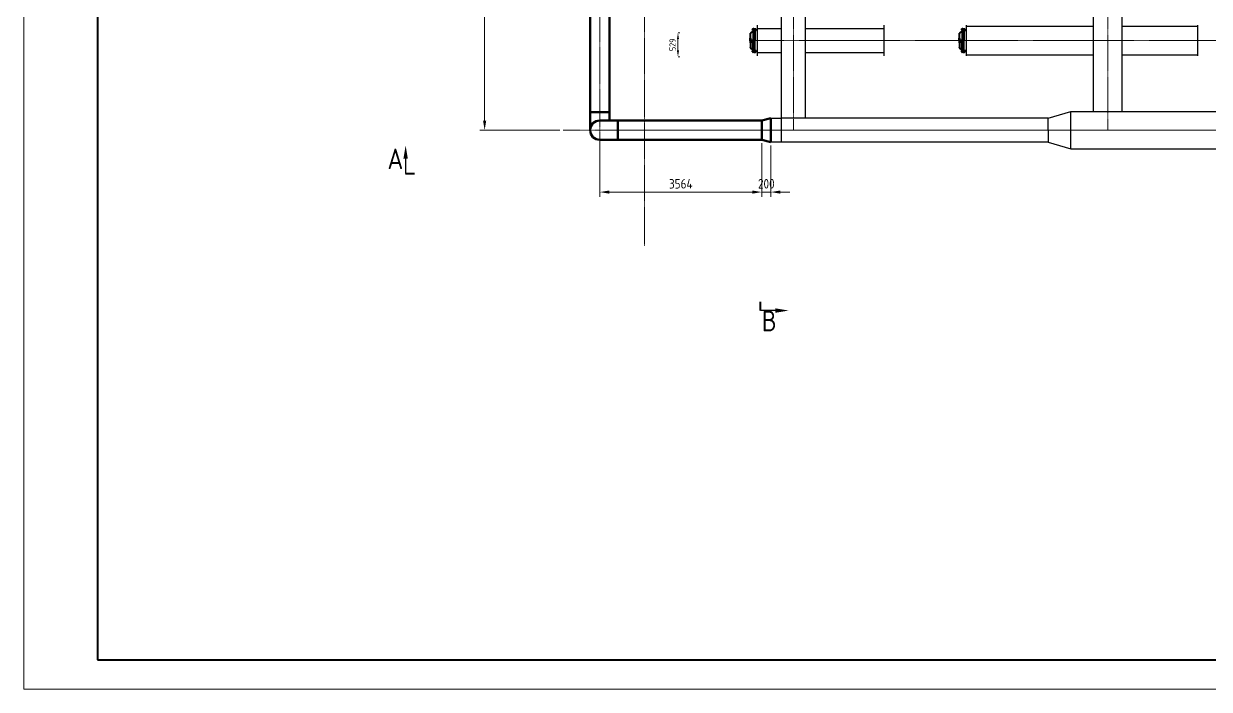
# Model space of a CAD drawing. Header units: millimetres. Extents: x -11969 to 47316, y 514 to 81306.
# Drawn here: x -7349 to 18740, y 514 to 15168 of the extents above; entities that cross this region are included whole.
import ezdxf
from ezdxf.enums import TextEntityAlignment as Align

# ---------------------------------------------------------------- set-up
doc = ezdxf.new("R2010")
doc.units = ezdxf.units.MM
doc.linetypes.add('CENTER', pattern=[2, 1.25, -0.25, 0.25, -0.25])
doc.linetypes.add('PHANTOM2', pattern=[1.25, 0.625, -0.125, 0.125, -0.125, 0.125, -0.125])
for name, color, linetype, lineweight in [('2D', 4, 'PHANTOM2', 20), ('BIAOZHU', 3, 'Continuous', 25), ('SHI', 7, 'Continuous', 40), ('WEN', 3, 'Continuous', 20), ('XI', 2, 'Continuous', 20), ('ZHONG', 1, 'CENTER', 20)]:
    doc.layers.add(name, color=color, linetype=linetype, lineweight=lineweight)
doc.layers.add('air', color=7, linetype='Continuous', lineweight=50, true_color=0x77bec0)
doc.layers.add('HAN', color=9, linetype='Continuous')
doc.layers.add('X1', color=4, linetype='Continuous')
doc.styles.add('GB', font='gbenor.shx', dxfattribs={"bigfont": 'gbcbig.shx'})
doc.dimstyles.new('ISO-25$0', dxfattribs={"dimscale": 40, "dimtxt": 3.5, "dimasz": 3.5, "dimexe": 1, "dimexo": 0.2, "dimgap": 1.2, "dimtad": 1, "dimtoh": 1, "dimdec": 1, "dimzin": 9, "dimdsep": 46, "dimtxsty": 'GB', "dimcen": 0, "dimclrd": 3, "dimclre": 3, "dimclrt": 256, "dimadec": 0, "dimazin": 2, "dimtfac": 1, "dimtdec": 1, "dimtix": 1, "dimtmove": 0, "dimatfit": 3, "dimldrblk": 'DOTSMALL', "dimfxl": 0, "dimlwd": -1, "dimlwe": 20, "dimarcsym": 0})
doc.dimstyles.new('ISO-60', dxfattribs={"dimscale": 60, "dimtxt": 3.5, "dimasz": 3.5, "dimexe": 1.8, "dimexo": 1.25, "dimgap": 1.3, "dimtad": 1, "dimrnd": 1, "dimdsep": 46, "dimtxsty": 'GB', "dimcen": 0, "dimclrd": 3, "dimclre": 3, "dimclrt": 256, "dimadec": 0, "dimazin": 0, "dimtfac": 1, "dimtix": 1, "dimtmove": 0, "dimatfit": 3, "dimldrblk": 'DOTSMALL', "dimfxl": 0, "dimlwd": 20, "dimlwe": 20, "dimarcsym": 0})
pattern_1 = [(45, (-4402.3579, -2894.9538), (-0.71178518, 0.71178518), [])]
pattern_2 = [(45, (-4402.3579, -2812.4112), (-0.71178518, 0.71178518), [])]
pattern_3 = [(45, (204.382, -1206.0965), (-3.558926, 3.558926), [])]
pattern_4 = [(45, (204.3822, -1206.0965), (-0.7117852, 0.7117852), [])]

# ---------------------------------------------------------------- blocks, each defined once
blk = doc.blocks.new('*D44')
at = {"layer": 'Defpoints', "color": 0}
for p in [(7042, 14969), (7048, 14969), (7042, 14440)]:
    blk.add_point(p, dxfattribs=at)
at = {"layer": 'WEN', "color": 3, "linetype": 'ByBlock', "lineweight": 20}
for p, q in [((7050, 14969), (7088, 14969)), ((7050, 14440), (7088, 14440))]:
    blk.add_line(p, q, dxfattribs=at)
at = {"layer": 'WEN', "color": 3}
blk.add_line((7048, 14580), (7048, 14829), dxfattribs=at)
for points in [[(7025, 14829), (7072, 14829), (7048, 14969)], [(7025, 14580), (7072, 14580), (7048, 14440)]]:
    blk.add_solid(points, dxfattribs=at)
at = {"layer": 'WEN', "insert": (6930, 14704), "char_height": 140, "attachment_point": 5, "rotation": 90, "style": 'GB'}
blk.add_mtext('529', dxfattribs=at)
blk = doc.blocks.new('_DotSmall')
at = {"color": 0, "linetype": 'ByBlock', "const_width": 0.5}
blk.add_lwpolyline([(-0.0625, 0, 1), (0.0625, 0, 1)], format="xyb", close=True, dxfattribs=at)
blk = doc.blocks.new('剖切箭头(左上)')
at = {"layer": 'BIAOZHU'}
blk.add_line((0, 5), (0, 0), dxfattribs=at)
blk.add_solid([(-0.75, 5), (0.75, 5), (0, 9.5)], dxfattribs=at)
at = {"layer": 'SHI'}
blk.add_line((0, 0), (3, 0), dxfattribs=at)
at = {"layer": 'BIAOZHU', "style": 'GB', "flags": 8}
blk.add_attdef('A', text='', height=7, dxfattribs=at).set_placement((-1.3, 1.46), align=Align.RIGHT)
blk = doc.blocks.new('剖切箭头(下右)')
at = {"layer": 'BIAOZHU'}
blk.add_line((5, 0), (0, 0), dxfattribs=at)
blk.add_solid([(5, -0.75), (5, 0.75), (9.5, 0)], dxfattribs=at)
at = {"layer": 'SHI'}
blk.add_line((0, 0), (0, 3), dxfattribs=at)
at = {"layer": 'BIAOZHU', "style": 'GB', "flags": 8}
blk.add_attdef('A', (0.41, -7.04), '', height=7, dxfattribs=at)
blk = doc.blocks.new('防爆膜-DN400')
at = {"layer": 'WEN'}
h = blk.add_hatch(dxfattribs=at)
h.set_pattern_fill('ANSI31', color=256, scale=8.05293, style=0)
h.set_pattern_definition(pattern_1)
h.paths.add_polyline_path([(-76, -41), (-77, -41), (-77, -135), (-76, -135)])
h = blk.add_hatch(dxfattribs=at)
h.set_pattern_fill('ANSI31', color=256, scale=8.05293, style=0)
h.set_pattern_definition(pattern_1)
h.paths.add_polyline_path([(-76, -135), (-77, -135), (-77, -209), (-76, -209)])
at = {"layer": 'X1'}
h = blk.add_hatch(dxfattribs=at)
h.set_pattern_fill('ANSI31', color=256, scale=24.15879, style=0)
h.set_pattern_definition([(45, (-2178.5933, -2894.9538), (-2.1353555, 2.1353555), [])])
h.paths.add_polyline_path([(-152, 45), (-157, 48), (-157, 21), (-152, 18)])
h.paths.add_polyline_path([(-147, 42), (-152, 45), (-152, 18), (-147, 16)])
h.paths.add_polyline_path([(-152, 18), (-157, 21), (-157, 6), (-152, 6)])
h.paths.add_polyline_path([(-147, 16), (-152, 18), (-152, 6), (-147, 6)])
h.paths.add_polyline_path([(-147, 48), (-152, 48), (-152, 45), (-147, 42)])
h.paths.add_polyline_path([(-152, 48), (-157, 48), (-157, 48), (-152, 45)])
h.paths.add_polyline_path([(-152, -6), (-157, -6), (-157, -48), (-152, -48)])
h.paths.add_polyline_path([(-147, -6), (-152, -6), (-152, -48), (-147, -48)])
h = blk.add_hatch(dxfattribs=at)
h.set_pattern_fill('ANSI31', color=256, scale=40.26465, style=0)
h.set_pattern_definition(pattern_3)
h.paths.add_polyline_path([(-56, 256), (-56, 256), (-56, 258), (-69, 258), (-69, 251), (-56, 251)])
h.paths.add_polyline_path([(-79, 258), (-93, 258), (-93, 251), (-79, 251)])
h.paths.add_polyline_path([(-79, 231), (-79, 232), (-93, 232), (-93, 227), (-93, 214), (-77, 214), (-77, 229)])
h.paths.add_polyline_path([(-56, 232), (-69, 232), (-69, 231, -0.198912), (-69, 231), (-72, 229), (-72, 214), (-56, 214)])
h = blk.add_hatch(dxfattribs=at)
h.set_pattern_fill('ANSI31', color=256, scale=8.05293, angle=90, style=0)
h.set_pattern_definition([(135, (204.3822, -1206.0965), (-0.7117852, -0.7117852), [])])
h.paths.add_polyline_path([(-76, 229), (-77, 229), (-77, 193), (-76, 193)])
h = blk.add_hatch(dxfattribs=at)
h.set_pattern_fill('ANSI31', color=256, scale=8.05293, angle=90, style=0)
h.set_pattern_definition([(135, (204.3822, -1200.7151), (-0.7117852, -0.7117852), [])])
h.paths.add_polyline_path([(-76, 193), (-77, 193), (-77, 193), (-77, 135), (-76, 135)])
h = blk.add_hatch(dxfattribs=at)
h.set_pattern_fill('ANSI31', color=256, scale=8.05293, style=0)
h.set_pattern_definition([(315, (-4402.3579, 2894.9538), (-0.71178518, -0.71178518), [])])
h.paths.add_polyline_path([(-76, 41), (-77, 41), (-77, 135), (-76, 135)])
h = blk.add_hatch(dxfattribs=at)
h.set_pattern_fill('ANSI31', color=256, scale=8.05293, style=0)
h.set_pattern_definition(pattern_4)
h.paths.add_polyline_path([(-76, 40), (-77, 40), (-77, 0), (-76, 0)])
at = {"layer": 'X1', "ltscale": 0.5}
h = blk.add_hatch(dxfattribs=at)
h.set_pattern_fill('ANSI37', color=256, scale=16.10586, style=0)
h.set_pattern_definition([(45, (204.3822, -1206.0965), (-1.4235704, 1.4235704), []), (135, (204.3822, -1206.0965), (-1.4235704, -1.4235704), [])])
h.paths.add_polyline_path([(-72, 229), (-76, 229), (-76, 214), (-72, 214)])
h = blk.add_hatch(dxfattribs=at)
h.set_pattern_fill('ANSI31', color=256, scale=40.26465, style=0)
h.set_pattern_definition(pattern_3)
h.paths.add_polyline_path([(-93, -232), (-79, -232), (-79, -231), (-77, -229), (-77, -214), (-93, -214)])
h.paths.add_polyline_path([(-93, -251), (-93, -256), (-93, -258), (-79, -258), (-79, -251)])
at = {"layer": 'X1'}
h = blk.add_hatch(dxfattribs=at)
h.set_pattern_fill('ANSI31', color=256, scale=8.05293, style=0)
h.set_pattern_definition(pattern_4)
h.paths.add_polyline_path([(-76, 0), (-77, 0), (-77, -41), (-76, -41)])
at = {"layer": 'X1', "ltscale": 0.5}
h = blk.add_hatch(dxfattribs=at)
h.set_pattern_fill('ANSI31', color=256, scale=8.05293, style=0)
h.set_pattern_definition(pattern_2)
h.paths.add_polyline_path([(-76, -126), (-77, -126), (-77, -188), (-76, -188)])
at = {"layer": 'X1'}
h = blk.add_hatch(dxfattribs=at)
h.set_pattern_fill('ANSI31', color=256, scale=8.05293, style=0)
h.set_pattern_definition(pattern_2)
h.paths.add_polyline_path([(-76, -188), (-77, -188), (-77, -230), (-76, -230)])
at = {"layer": 'X1', "ltscale": 0.5}
h = blk.add_hatch(dxfattribs=at)
h.set_pattern_fill('ANSI31', color=256, scale=40.26465, style=0)
h.set_pattern_definition(pattern_3)
h.paths.add_polyline_path([(-72, -229), (-69, -231, -0.198912), (-69, -231), (-69, -232), (-56, -232), (-56, -227), (-56, -214), (-72, -214)])
h.paths.add_polyline_path([(-56, -258), (-56, -251), (-69, -251), (-69, -258)])
at = {"layer": '2D'}
for p, q in [((-61, 0), (-61, 214)), ((-61, 213), (0, 213)), ((-61, 210), (0, 210)), ((-61, 0), (-61, -214)), ((-61, -210), (0, -210)), ((-61, -213), (0, -213))]:
    blk.add_line(p, q, dxfattribs=at)
at = {"layer": 'HAN', "linetype": 'Continuous'}
for p, q in [((-160, 6), (-143, 6)), ((-97, 6), (-106, 6)), ((-82, 6), (-81, 6)), ((-160, -6), (-143, -6)), ((-97, -6), (-106, -6)), ((-82, -6), (-81, -6))]:
    blk.add_line(p, q, dxfattribs=at)
at = {"layer": 'HAN'}
for p, q in [((-91, 249), (-56, 249)), ((-91, 235), (-56, 235)), ((-38, 249), (-35, 249)), ((-38, 235), (-35, 235)), ((-91, -235), (-56, -235)), ((-91, -249), (-56, -249)), ((-38, -235), (-35, -235)), ((-38, -249), (-35, -249))]:
    blk.add_line(p, q, dxfattribs=at)
at = {"layer": 'SHI'}
for p, q in [((-160, 6), (-97, 6)), ((-160, -6), (-160, 6)), ((-160, 6), (-160, -6)), ((-160, 6), (-160, 6)), ((-157, 6), (-157, 48)), ((-157, 48), (-147, 48)), ((-97, 216), (-155, 158)), ((-155, 48), (-155, 158)), ((-155, 158), (-150, 156)), ((-93, 214), (-150, 156)), ((-150, 48), (-150, 156)), ((-147, 6), (-147, 48)), ((-143, 6), (-143, -6)), ((-106, 6), (-106, -6)), ((-105, 252), (-103, 256)), ((-105, 252), (-105, 231)), ((-105, 231), (-103, 228)), ((-103, 256), (-95, 256)), ((-103, 249), (-95, 249)), ((-103, 235), (-95, 235)), ((-103, 228), (-95, 228)), ((-97, 228), (-97, 216)), ((-97, 216), (-93, 214)), ((-97, -10), (-97, 10)), ((-91, 10), (-97, 10)), ((-91, 6), (-97, 6)), ((-95, 256), (-93, 256)), ((-95, 227), (-95, 256)), ((-95, 256), (-95, 228)), ((-95, 227), (-93, 227)), ((-93, 258), (-93, 10)), ((-79, 258), (-93, 258)), ((-79, 258), (-93, 258)), ((-93, 258), (-93, 199)), ((-93, 227), (-93, 256)), ((-93, 251), (-79, 251)), ((-93, 250), (-56, 250)), ((-93, 234), (-56, 234)), ((-93, 232), (-56, 232)), ((-91, 250), (-91, 234)), ((-89, 8), (-91, 10)), ((-89, -10), (-89, 10)), ((-83, 10), (-89, 10)), ((-89, -8), (-89, 8)), ((-83, 6), (-89, 6)), ((-82, 8), (-83, 10)), ((-82, -8), (-82, 8)), ((-82, 6), (-81, 6)), ((-81, 214), (-81, 0)), ((-81, 6), (-81, -6)), ((-81, -6), (-81, 6)), ((-81, 6), (-81, 6)), ((-79, 250), (-79, 258)), ((-79, 231), (-79, 234)), ((-79, 231), (-77, 229)), ((-79, 231), (-77, 229)), ((-77, 229), (-77, 0)), ((-77, 229), (-77, 188)), ((-77, 229), (-77, 188)), ((-77, 214), (-77, 0)), ((-77, 209), (-77, 0)), ((-77, 188), (-77, 209)), ((-76, 229), (-76, 0)), ((-75, 194), (-71, 199)), ((-75, 194), (-75, 0)), ((-69, 231), (-72, 229)), ((-72, 229), (-72, 198)), ((-72, 214), (-56, 214)), ((-72, 193), (-68, 197)), ((-72, 193), (-72, 0)), ((-71, 214), (-71, 199)), ((-69, 250), (-69, 258)), ((-69, 258), (-56, 258)), ((-69, 251), (-56, 251)), ((-69, 231), (-69, 234)), ((-68, 214), (-68, 197)), ((-56, 258), (-56, 0)), ((-56, 256), (-53, 256)), ((-56, 256), (-56, 228)), ((-56, 227), (-56, 256)), ((-56, 227), (-53, 227)), ((-53, 252), (-51, 256)), ((-53, 227), (-53, 256)), ((-53, 252), (-53, 231)), ((-53, 231), (-51, 228)), ((-51, 256), (-40, 256)), ((-51, 249), (-40, 249)), ((-51, 235), (-40, 235)), ((-51, 228), (-40, 228)), ((-38, 252), (-40, 256)), ((-38, 231), (-40, 228)), ((-38, 252), (-38, 231)), ((-38, 250), (-36, 250)), ((-38, 234), (-36, 234)), ((-35, 249), (-36, 250)), ((-36, 250), (-36, 234)), ((-36, 234), (-35, 235)), ((-35, 249), (-35, 235)), ((-160, -6), (-97, -6)), ((-160, -6), (-160, -6)), ((-157, -6), (-157, -48)), ((-157, -48), (-147, -48)), ((-155, -48), (-155, -158)), ((-155, -158), (-150, -156)), ((-97, -216), (-155, -158)), ((-150, -48), (-150, -156)), ((-93, -214), (-150, -156)), ((-147, -6), (-147, -48)), ((-105, -231), (-103, -228)), ((-105, -252), (-105, -231)), ((-105, -252), (-103, -256)), ((-103, -228), (-95, -228)), ((-103, -235), (-95, -235)), ((-103, -249), (-95, -249)), ((-103, -256), (-95, -256)), ((-91, -6), (-97, -6)), ((-91, -10), (-97, -10)), ((-97, -216), (-93, -214)), ((-97, -228), (-97, -216)), ((-95, -227), (-93, -227)), ((-95, -227), (-95, -256)), ((-95, -256), (-95, -228)), ((-95, -256), (-93, -256)), ((-93, -258), (-93, -10)), ((-93, -258), (-93, -192)), ((-93, -227), (-93, -256)), ((-93, -232), (-56, -232)), ((-93, -234), (-56, -234)), ((-93, -250), (-56, -250)), ((-93, -251), (-79, -251)), ((-79, -258), (-93, -258)), ((-79, -258), (-93, -258)), ((-89, -8), (-91, -10)), ((-91, -250), (-91, -234)), ((-83, -6), (-89, -6)), ((-83, -10), (-89, -10)), ((-82, -8), (-83, -10)), ((-82, -6), (-81, -6)), ((-81, -214), (-81, 0)), ((-81, -6), (-81, -6)), ((-79, -231), (-77, -229)), ((-79, -231), (-77, -229)), ((-79, -231), (-79, -234)), ((-79, -250), (-79, -258)), ((-77, -209), (-77, 0)), ((-77, -214), (-77, 0)), ((-77, -229), (-77, 0)), ((-76, -229), (-76, 0)), ((-75, -194), (-75, 0)), ((-75, -194), (-71, -199)), ((-72, -193), (-72, 0)), ((-72, -193), (-68, -197)), ((-72, -229), (-72, -198)), ((-72, -214), (-56, -214)), ((-69, -231), (-72, -229)), ((-71, -214), (-71, -199)), ((-69, -231), (-69, -234)), ((-69, -250), (-69, -258)), ((-69, -251), (-56, -251)), ((-69, -258), (-56, -258)), ((-68, -214), (-68, -197)), ((-56, -258), (-56, 0)), ((-56, -227), (-53, -227)), ((-56, -227), (-56, -256)), ((-56, -256), (-56, -228)), ((-56, -256), (-53, -256)), ((-53, -227), (-53, -256)), ((-53, -231), (-51, -228)), ((-53, -252), (-53, -231)), ((-53, -252), (-51, -256)), ((-51, -228), (-40, -228)), ((-51, -235), (-40, -235)), ((-51, -249), (-40, -249)), ((-51, -256), (-40, -256)), ((-38, -231), (-40, -228)), ((-38, -252), (-40, -256)), ((-38, -252), (-38, -231)), ((-38, -234), (-36, -234)), ((-38, -250), (-36, -250)), ((-36, -234), (-35, -235)), ((-36, -250), (-36, -234)), ((-35, -249), (-36, -250)), ((-35, -249), (-35, -235))]:
    blk.add_line(p, q, dxfattribs=at)
at = {"layer": 'SHI', "ltscale": 0.5}
for p, q in [((-93, 214), (-77, 214)), ((-77, 229), (-72, 229)), ((-77, 215), (-77, 215)), ((-76, 214), (-72, 214)), ((-93, -214), (-77, -214)), ((-77, -229), (-72, -229)), ((-76, -214), (-72, -214))]:
    blk.add_line(p, q, dxfattribs=at)
at = {"layer": 'SHI'}
for centre, radius, start, end in [((-100, 253), 5.6, 188.9393, 231.0607), ((-92, 242), 13.1, 147.7958, 212.2042), ((-100, 230), 5.6, 128.9393, 171.0607), ((-93, 9), 3.39, 311.5501, 348.4499), ((-107, 0), 18.1, 340.1469, 19.8531), ((-85, 9), 3.39, 311.5501, 348.4499), ((-100, 0), 18.1, 340.1469, 19.8531), ((-70, 231), 0.403, 315, 0), ((-48, 253), 5.6, 188.9393, 231.0607), ((-40, 242), 13.1, 147.7958, 212.2042), ((-48, 230), 5.6, 128.9393, 171.0607), ((-44, 253), 5.6, 308.9393, 351.0607), ((-51, 242), 13.1, 327.7958, 32.2042), ((-44, 230), 5.6, 8.9393, 51.0607), ((-100, -230), 5.6, 188.9393, 231.0607), ((-92, -242), 13.1, 147.7958, 212.2042), ((-100, -253), 5.6, 128.9393, 171.0607), ((-93, -9), 3.39, 11.5501, 48.4499), ((-85, -9), 3.39, 11.5501, 48.4499), ((-70, -231), 0.403, 0, 45), ((-48, -230), 5.6, 188.9393, 231.0607), ((-40, -242), 13.1, 147.7958, 212.2042), ((-48, -253), 5.6, 128.9393, 171.0607), ((-44, -230), 5.6, 308.9393, 351.0607), ((-51, -242), 13.1, 327.7958, 32.2042), ((-44, -253), 5.6, 8.9393, 51.0607)]:
    blk.add_arc(centre, radius, start, end, dxfattribs=at)
at = {"layer": 'WEN', "ltscale": 0.5}
for points in [[(-83, 214), (-81, 211), (-81, 214)], [(-68, 210), (-64, 214), (-68, 214)], [(-83, -214), (-81, -211), (-81, -214)], [(-68, -210), (-64, -214), (-68, -214)], [(-68, -210), (-64, -214), (-68, -214)]]:
    blk.add_solid(points, dxfattribs=at)
at = {"layer": 'ZHONG'}
for p, q in [((-165, 0), (0, 0)), ((-95, 215), (-152, 157)), ((-152, 0), (-152, 157)), ((-27, 242), (-109, 242)), ((-95, 225), (-95, 215)), ((-152, 0), (-152, -157)), ((-95, -215), (-152, -157)), ((-27, -242), (-109, -242)), ((-95, -225), (-95, -215))]:
    blk.add_line(p, q, dxfattribs=at)
blk = doc.blocks.new('*D91')
at = {"color": 3, "lineweight": 20}
for p, q in [((5041, 27024), (2686, 27024)), ((2794, 13034), (2794, 26814)), ((4450, 12824), (2686, 12824))]:
    blk.add_line(p, q, dxfattribs=at)
at = {"color": 3}
for points in [[(2759, 26814), (2829, 26814), (2794, 27024)], [(2759, 13034), (2829, 13034), (2794, 12824)]]:
    blk.add_solid(points, dxfattribs=at)
at = {"layer": 'Defpoints', "color": 0}
for p in [(2794, 27024), (5116, 27024), (4525, 12824)]:
    blk.add_point(p, dxfattribs=at)
at = {"insert": (2611, 19924), "char_height": 210, "attachment_point": 5, "rotation": 90, "style": 'GB'}
blk.add_mtext('14200', dxfattribs=at)
blk = doc.blocks.new('*D92')
at = {"color": 3, "lineweight": 20}
for p, q in [((8892, 12536), (8892, 11353)), ((9092, 12485), (9092, 11353)), ((8682, 11461), (8472, 11461)), ((9092, 11461), (8892, 11461)), ((9302, 11461), (9512, 11461))]:
    blk.add_line(p, q, dxfattribs=at)
at = {"color": 3}
for points in [[(8682, 11496), (8682, 11426), (8892, 11461)], [(9302, 11496), (9302, 11426), (9092, 11461)]]:
    blk.add_solid(points, dxfattribs=at)
at = {"layer": 'Defpoints', "color": 0}
for p in [(8892, 12611), (9092, 12560), (8892, 11461)]:
    blk.add_point(p, dxfattribs=at)
at = {"insert": (8992, 11644), "char_height": 210, "attachment_point": 5, "style": 'GB'}
blk.add_mtext('200', dxfattribs=at)
blk = doc.blocks.new('*D93')
at = {"layer": 'BIAOZHU', "color": 3, "lineweight": 20}
for p, q in [((8892, 12536), (8892, 11353)), ((5329, 12353), (5329, 11353)), ((8682, 11461), (5539, 11461))]:
    blk.add_line(p, q, dxfattribs=at)
at = {"layer": 'BIAOZHU', "color": 3}
for points in [[(5539, 11496), (5539, 11426), (5329, 11461)], [(8682, 11496), (8682, 11426), (8892, 11461)]]:
    blk.add_solid(points, dxfattribs=at)
at = {"layer": 'Defpoints', "color": 0}
for p in [(8892, 12611), (5329, 12428), (5329, 11461)]:
    blk.add_point(p, dxfattribs=at)
at = {"layer": 'BIAOZHU', "insert": (7110, 11644), "char_height": 210, "attachment_point": 5, "style": 'GB'}
blk.add_mtext('3564', dxfattribs=at)

msp = doc.modelspace()

# ---------------------------------------------------------------- linework, layer by layer
for p, q in [((9327.656, 12559.573), (9327.656, 28785.573)), ((9856.656, 13088.573), (9856.656, 28785.573)), ((16193.653, 13234.073), (16193.653, 28735.073)), ((16823.653, 13234.073), (16823.653, 28735.073)), ((8796.656, 14458.073), (8796.656, 15138.073)), ((11586.656, 14458.073), (11586.656, 15138.073)), ((13396.656, 14458.073), (13396.656, 15138.073)), ((18486.656, 14458.073), (18486.656, 15138.073)), ((8796.656, 15062.573), (9327.656, 15062.573)), ((9856.656, 15062.573), (11586.656, 15062.573)), ((13396.656, 15113.073), (16193.653, 15113.073)), ((16823.653, 15113.073), (18486.656, 15113.073)), ((8796.656, 14533.573), (9327.656, 14533.573)), ((9856.656, 14533.573), (11586.656, 14533.573)), ((13396.656, 14483.073), (16193.653, 14483.073)), ((16823.653, 14483.073), (18486.656, 14483.073)), ((9092.156, 13088.573), (9327.656, 13088.573)), ((15193.653, 13088.573), (9327.656, 13088.573)), ((15193.653, 13088.573), (15693.653, 13234.073)), ((15193.653, 12824.073), (15193.653, 13088.573)), ((15693.653, 13234.073), (22093.643, 13234.073)), ((15693.653, 12414.073), (15693.653, 13234.073)), ((15193.653, 12824.073), (15193.653, 12559.573)), ((9327.656, 12559.573), (9092.156, 12559.573)), ((15193.653, 12559.573), (9327.656, 12559.573)), ((15193.653, 12559.573), (15693.653, 12414.073)), ((15693.653, 12414.073), (22093.643, 12414.073))]:
    msp.add_line(p, q)
at = {"layer": 'air'}
for p, q in [((5115.652, 12824.073), (5115.652, 27024.073)), ((5541.652, 13037.073), (5541.652, 27024.073)), ((5541.652, 13224.073), (5115.652, 13224.073)), ((9092.156, 13088.573), (8892.156, 13037.073)), ((9092.156, 13088.573), (9092.156, 12559.573)), ((5328.652, 13037.073), (8892.156, 13037.073)), ((5728.652, 12611.073), (5728.652, 13037.073)), ((8892.156, 13037.073), (8892.156, 12611.073)), ((5328.652, 12611.073), (8892.156, 12611.073)), ((9092.156, 12559.573), (8892.156, 12611.073))]:
    msp.add_line(p, q, dxfattribs=at)
msp.add_arc((5328.652, 12824.073), 213, 90, 270, dxfattribs=at)
at = {"layer": 'SHI'}
msp.add_lwpolyline([(-5724.074, 1164.42), (46665.926, 1164.42), (46665.926, 38474.42), (-5724.074, 38474.42)], close=True, dxfattribs=at)
at = {"layer": 'XI'}
msp.add_lwpolyline([(-7349.074, 514.42), (47315.926, 514.42), (47315.926, 39124.42), (-7349.074, 39124.42)], close=True, dxfattribs=at)
at = {"layer": 'ZHONG'}
for p, q in [((5328.652, 12116.534), (5328.652, 32412.25)), ((6312.652, 32081.94), (6312.652, 10276.687)), ((9592.156, 12824.073), (9592.156, 29050.073)), ((16508.653, 12824.073), (16508.653, 29050.073)), ((25858.273, 14798.073), (8678.166, 14798.073)), ((27784.45, 12824.073), (4525.242, 12824.073)), ((28585.014, 12824.073), (6578.397, 12824.073)), ((7582.99, 12824.073), (39025.31, 12824.073))]:
    msp.add_line(p, q, dxfattribs=at)

# ---------------------------------------------------------------- block references
at = {"xscale": -1, "rotation": 180}
for p in [(8796.656, 14798.073), (13396.656, 14798.073)]:
    msp.add_blockref('防爆膜-DN400', p, dxfattribs=at)
ref = msp.add_blockref('剖切箭头(左上)', (1055.218, 11870.891), dxfattribs=dict(xscale=65, yscale=65, zscale=65))
ref.add_attrib('A', 'A', (655.037, 11965.629), dxfattribs={"layer": 'BIAOZHU', "height": 455, "style": 'GB'})
at = {"xscale": 65, "yscale": 65, "zscale": 65}
msp.add_blockref('剖切箭头(下右)', (8865.132, 8852.518), dxfattribs=at).add_auto_attribs({'A': 'B'})

# ---------------------------------------------------------------- dimensions: what is measured, and where the dimension line sits
dim = msp.add_linear_dim(base=(2794.012, 27024.073), p1=(4525.242, 12824.073), p2=(5115.652, 27024.073), angle=90, dimstyle='ISO-60')
dim.commit()
dim.dimension.update_dxf_attribs({"geometry": '*D91', "text_midpoint": (2611.012, 19924.073)})
dim = msp.add_linear_dim(base=(8892.156, 11461.188), p1=(9092.156, 12559.573), p2=(8892.156, 12611.073), dimstyle='ISO-60')
dim.commit()
dim.dimension.update_dxf_attribs({"geometry": '*D92', "text_midpoint": (8992.156, 11644.188)})
at = {"layer": 'BIAOZHU'}
dim = msp.add_linear_dim(base=(5328.652, 11461.188), p1=(8892.156, 12611.073), p2=(5328.652, 12428.397), dimstyle='ISO-60', override={"dimtmove": 1}, dxfattribs=at)
dim.commit()
dim.dimension.update_dxf_attribs({"geometry": '*D93', "text_midpoint": (7110.404, 11644.188)})
at = {"layer": 'WEN'}
dim = msp.add_linear_dim(base=(7048.349, 14968.573), p1=(7041.699, 14439.573), p2=(7041.699, 14968.573), angle=90, dimstyle='ISO-25$0', override={"dimatfit": 0}, dxfattribs=at)
dim.commit()
dim.dimension.update_dxf_attribs({"geometry": '*D44', "text_midpoint": (6930.349, 14704.073)})

doc.saveas('drawing.dxf')
